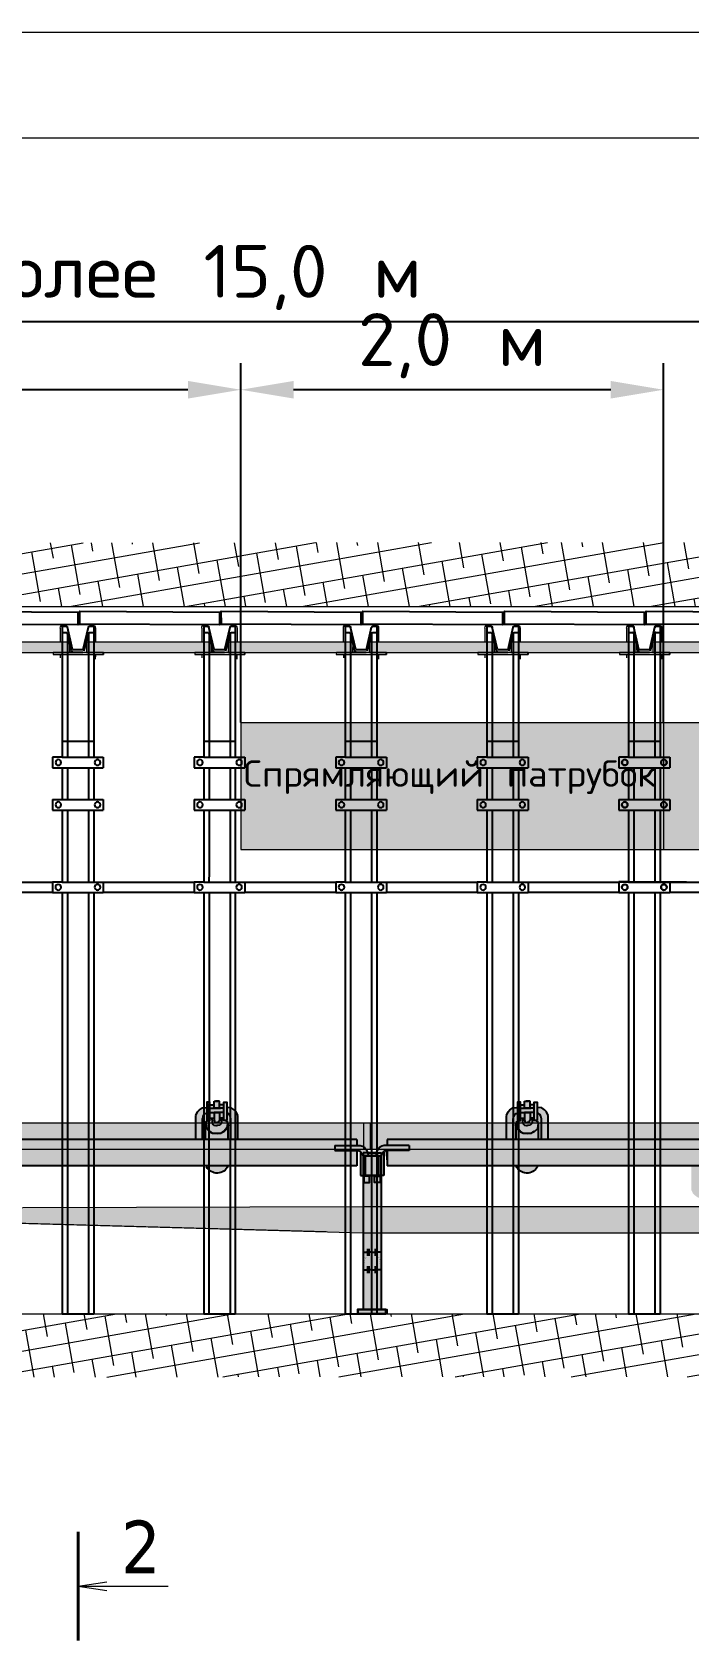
# Model space of a CAD drawing. Header units: millimetres. Extents: x 1757 to 4342, y -1901 to 53.
# Drawn here: x 4029.1 to 4060.2, y -1680.6 to -1604.3 of the extents above; entities that cross this region are included whole.
import ezdxf

# ---------------------------------------------------------------- set-up
doc = ezdxf.new("R2010")
doc.units = ezdxf.units.MM
doc.header["$LTSCALE"] = 0.1
doc.linetypes.add('ACAD_ISO10W100', pattern=[18, 12, -3, 0, -3])
doc.styles.get("Standard").update_dxf_attribs({"font": 'txt.shx'})
doc.dimstyles.new('ISO-25', dxfattribs={"dimtxt": 2.5, "dimasz": 2.5, "dimexe": 1.25, "dimexo": 0, "dimtad": 1, "dimdec": 0, "dimtxsty": 'Standard', "dimcen": 2.5, "dimadec": 0, "dimazin": 0, "dimtfac": 1, "dimtdec": 0, "dimtmove": 0, "dimatfit": 3, "dimfxl": 1, "dimarcsym": 0})
pattern_1 = [(10, (75028.0112, 68213.7898), (0.165399889, -0.938029385), []), (280, (75028.0112, 68213.7898), (-0.607229606, -2.041458659), [2.38125, -1.42875])]

# ---------------------------------------------------------------- blocks, each defined once
blk = doc.blocks.new('ско670')
at = {"true_color": 0xffffff}
blk.add_hatch(color=7, dxfattribs=at).paths.add_polyline_path([(109304, 1390.7), (109876.3, 1532.9), (109888.3, 1484.4), (109316.1, 1342)])
at = {"lineweight": 15, "true_color": 0xffffff}
blk.add_hatch(color=7, dxfattribs=at).paths.add_polyline_path([(109165.6, 1294.3), (109163.3, 1303.8), (109393.9, 1361.4), (109396.3, 1352)])
at = {"lineweight": 15}
for p, q in [((109304, 1390.7), (109876.3, 1532.9)), ((109876.3, 1532.9), (109888.3, 1484.4)), ((109311.4, 1474.8), (109178.4, 1441.6)), ((109316.1, 1342), (109888.3, 1484.4)), ((109329.6, 1463.9), (109345.3, 1401.1)), ((109167.5, 1423.4), (109183.2, 1360.6)), ((109304, 1390.7), (109316.1, 1342)), ((109393.9, 1361.4), (109163.3, 1303.8)), ((109163.3, 1303.8), (109165.6, 1294.3)), ((109165.6, 1294.3), (109396.3, 1352)), ((109197.8, 1302.4), (109201.8, 1286.5)), ((109360.1, 1340), (109364.2, 1321.7))]:
    blk.add_line(p, q, dxfattribs=at)
at = {"color": 7, "linetype": 'ACAD_ISO10W100'}
blk.add_line((109396.3, 1352), (109394.1, 1361.5), dxfattribs=at)
at = {"lineweight": 15, "extrusion": (0, 0, -1)}
for centre, major_axis, start_param, end_param in [((109315, 1460.3), (8.5, 12.3), -0.850275, 0.720521), ((109182.1, 1427.1), (-12.3, 8.5), 5.43291, 7.003706)]:
    blk.add_ellipse(centre, major_axis=major_axis, ratio=1, start_param=start_param, end_param=end_param, dxfattribs=at)
blk = doc.blocks.new('11.2bkjrjdfz')
for p, q in [((172044.2, -79395.2), (171956.8, -79745.5)), ((172060.2, -79434.3), (171981.1, -79751.5)), ((172044.2, -79395.2), (172037.1, -79423.4)), ((172056.5, -79428.2), (172037.1, -79423.4)), ((172062.6, -79399.8), (172044.2, -79395.2)), ((172059.5, -79519.7), (172060.2, -79434.3)), ((172065.5, -79513.9), (172067.1, -79405.8)), ((172156.7, -79458.4), (172077.6, -79775.6)), ((172189.2, -79431.4), (172101.9, -79781.6)), ((172114.6, -79526.2), (172164, -79429.9)), ((172117.2, -79534), (172156.7, -79458.4)), ((172182.2, -79459.5), (172162.8, -79454.7)), ((172163.7, -79430.5), (172163.5, -79431.2)), ((172189.2, -79431.4), (172170.8, -79426.8)), ((172110, -79538.4), (172063.9, -79526.9)), ((172114.6, -79526.2), (172065.5, -79513.9)), ((171956.8, -79745.5), (171894.3, -79996.2)), ((171981.1, -79751.5), (171918.6, -80002.2)), ((172077.6, -79775.6), (172015.1, -80026.3)), ((172101.9, -79781.6), (172039.4, -80032.4)), ((172057.5, -79959.6), (171912.5, -79923.4)), ((171850.2, -79985.2), (171838.1, -80033.7)), ((171894.3, -79996.2), (171850.2, -79985.2)), ((172039.4, -80032.4), (171894.3, -79996.2)), ((172071.4, -80091.9), (171838.1, -80033.7)), ((171882.2, -80044.7), (171845.9, -80190.3)), ((171882.2, -80044.7), (171845.9, -80190.3)), ((171906.5, -80050.8), (171870.2, -80196.3)), ((171906.5, -80050.8), (171870.2, -80196.3)), ((172003, -80074.8), (171966.7, -80220.4)), ((172003, -80074.8), (171966.7, -80220.4)), ((172039.4, -80032.4), (172083.5, -80043.4)), ((172083.5, -80043.4), (172071.4, -80091.9)), ((172027.3, -80080.9), (171991, -80226.4)), ((172027.3, -80080.9), (171991, -80226.4)), ((171801.8, -80179.3), (171789.7, -80227.8)), ((172023, -80285.9), (171789.7, -80227.8)), ((172035.1, -80237.4), (171801.8, -80179.3)), ((171833.8, -80238.8), (171763.3, -80521.7)), ((171858.1, -80244.8), (171787.6, -80527.7)), ((171954.6, -80268.9), (171884.1, -80551.8)), ((171978.9, -80274.9), (171908.4, -80557.9)), ((172035.1, -80237.4), (172023, -80285.9)), ((171707.3, -80558.1), (171290.6, -80454.2)), ((171278.5, -80502.7), (171695.2, -80606.6)), ((171763.3, -80521.7), (171751.5, -80569.1)), ((171787.6, -80527.7), (171775.7, -80575.2)), ((171707.3, -80558.1), (171695.2, -80606.6)), ((171928.6, -80664.8), (171695.2, -80606.6)), ((171751.5, -80569.1), (171707.3, -80558.1)), ((171896.5, -80605.3), (171751.5, -80569.1)), ((171884.1, -80551.8), (171872.3, -80599.2)), ((171908.4, -80557.9), (171896.5, -80605.3)), ((171896.5, -80605.3), (171940.7, -80616.3)), ((171739.4, -80617.6), (171257.2, -82551.3)), ((171763.6, -80623.7), (171281.5, -82557.4)), ((171860.2, -80647.7), (171378.1, -82581.5)), ((171884.4, -80653.8), (171402.3, -82587.5)), ((171940.7, -80616.3), (171928.6, -80664.8)), ((171402.3, -82587.5), (171257.2, -82551.3))]:
    blk.add_line(p, q)
at = {"lineweight": 15}
blk.add_line((172144.6, -79548.1), (172096.4, -79536.1), dxfattribs=at)
for centre in [(171870.8, -80016.1), (172050.8, -80061), (171822.4, -80210.2), (172002.4, -80255), (171728, -80589), (171908, -80633.9)]:
    blk.add_circle(centre, 13.5)
for centre, radius, start, end in [((172055.3, -79433.1), 5, 346, 76), ((172061.1, -79405.7), 6, 346, 76), ((172161.6, -79459.6), 5, 76, 166), ((172169.3, -79432.6), 6, 76, 166), ((172111.4, -79532.6), 6, 256, 346)]:
    blk.add_arc(centre, radius, start, end)
at = {"color": 7, "true_color": 0xffffff, "xscale": -1}
blk.add_blockref('ско670', (281363.7, -80865.9), dxfattribs=at)
blk = doc.blocks.new('*D661')
at = {"color": 0, "lineweight": -2}
for p, q in [((4038.988, -1636.956), (4038.988, -1619.964)), ((4058.987, -1636.956), (4058.987, -1619.964)), ((4056.487, -1621.214), (4041.488, -1621.214))]:
    blk.add_line(p, q, dxfattribs=at)
at = {"color": 0, "lineweight": 15}
for points in [[(4041.488, -1620.797), (4041.488, -1621.631), (4038.988, -1621.214)], [(4056.487, -1620.797), (4056.487, -1621.631), (4058.987, -1621.214)]]:
    blk.add_solid(points, dxfattribs=at)
at = {"layer": 'Defpoints', "color": 0, "lineweight": 15}
for p in [(4038.988, -1621.214), (4038.988, -1636.956), (4058.987, -1636.956)]:
    blk.add_point(p, dxfattribs=at)
at = {"color": 0, "lineweight": 0, "insert": (4048.987, -1619.131), "char_height": 2.5, "attachment_point": 5}
blk.add_mtext('2,0 м', dxfattribs=at)
blk = doc.blocks.new('*D662')
at = {"color": 0, "lineweight": -2}
for p, q in [((3958.986, -1636.956), (3958.986, -1619.964)), ((4038.988, -1636.956), (4038.988, -1619.964)), ((4036.488, -1621.214), (3961.486, -1621.214))]:
    blk.add_line(p, q, dxfattribs=at)
at = {"color": 0, "lineweight": 15}
for points in [[(3961.486, -1620.797), (3961.486, -1621.631), (3958.986, -1621.214)], [(4036.488, -1620.797), (4036.488, -1621.631), (4038.988, -1621.214)]]:
    blk.add_solid(points, dxfattribs=at)
at = {"layer": 'Defpoints', "color": 0, "lineweight": 15}
for p in [(3958.986, -1621.214), (3958.986, -1636.956), (4038.988, -1636.956)]:
    blk.add_point(p, dxfattribs=at)
at = {"color": 0, "lineweight": 0, "insert": (3998.987, -1619.131), "char_height": 2.5, "attachment_point": 5}
blk.add_mtext('не более 8,0 м', dxfattribs=at)
blk = doc.blocks.new('*D674')
at = {"color": 0, "lineweight": -2}
for p, q in [((3958.988, -1640.239), (3958.988, -1616.736)), ((4108.986, -1636.925), (4108.986, -1616.736)), ((3961.488, -1617.986), (4106.486, -1617.986))]:
    blk.add_line(p, q, dxfattribs=at)
at = {"color": 0, "lineweight": 15}
for points in [[(3961.488, -1617.569), (3961.488, -1618.402), (3958.988, -1617.986)], [(4106.486, -1617.569), (4106.486, -1618.402), (4108.986, -1617.986)]]:
    blk.add_solid(points, dxfattribs=at)
at = {"layer": 'Defpoints', "color": 0, "lineweight": 15}
for p in [(4108.986, -1617.986), (4108.986, -1636.925), (3958.988, -1640.239)]:
    blk.add_point(p, dxfattribs=at)
at = {"color": 0, "lineweight": 0, "insert": (4033.987, -1615.902), "char_height": 2.5, "attachment_point": 5}
blk.add_mtext('не более 15,0 м', dxfattribs=at)
blk = doc.blocks.new('Ж.С. Л-80...')
at = {"lineweight": 0}
for color, points in [(254, [(-5954.7, 195.2), (-5954.7, 216.2), (-5931.9, 216.2), (-5931.9, 956.3), (-5879.6, 956.3), (-5868.9, 956.3), (-5867.4, 961.1), (-5860.5, 973.6), (-5853.7, 982), (-5843.2, 988.8), (-5832.2, 992), (-5816.9, 992), (-5816.9, 1020.9), (-5253.6, 1020.9), (-5253.6, 1132), (-5249.6, 1142.5), (-5245.6, 1151), (-5236.6, 1160), (-5222.6, 1170), (-5201.5, 1170), (-5201.5, 1196.1), (-5187.5, 1196.1), (-5187.5, 1184.8), (-5167.5, 1184.8), (-5167.5, 1201.7), (-5141.6, 1201.7), (-5141.6, 1185), (-5121.8, 1184.8), (-5121.8, 1196.1), (-5107.6, 1196.1), (-5107.6, 1171.9), (-5103.6, 1171), (-5086.6, 1170), (-5072.6, 1160), (-5063.5, 1151), (-5055.5, 1134), (-5055.5, 1097.7), (-5055.5, 1020.9), (-3503.6, 1020.9), (-3503.6, 1132), (-3495.6, 1151), (-3486.6, 1160), (-3472.6, 1170), (-3455.5, 1171), (-3451.5, 1171), (-3451.5, 1196.1), (-3437.5, 1196.1), (-3437.3, 1184.8), (-3417.8, 1184.8), (-3417.5, 1201.7), (-3391.6, 1201.7), (-3391.3, 1184.8), (-3371.7, 1184.8), (-3371.7, 1196.1), (-3357.6, 1196.1), (-3357.6, 1171.4), (-3353.6, 1171), (-3336.6, 1170), (-3322.6, 1160), (-3313.5, 1151), (-3305.5, 1134), (-3305.5, 1020.9), (-2742.2, 1020.9), (-2742.2, 992), (-2726.9, 992), (-2715.9, 988.8), (-2705.4, 982), (-2699.8, 975.1), (-2691.8, 961.1), (-2690.2, 956.3), (-2627.3, 956.3), (-2627.3, 216.2), (-2604.5, 216.2), (-2604.5, 195.2), (-2739.3, 195.2), (-2739.3, 216.2), (-2713, 216.2), (-2713, 849.7), (-2725.3, 849.7), (-2725.3, 960.3), (-2726.9, 964.7), (-2735.3, 968.4), (-2742.2, 894.9), (-3352.1, 894.9), (-3359.3, 882.8), (-3374.4, 869.4), (-3390, 862.9), (-3403.5, 861.2), (-3417.1, 862.9), (-3432.6, 869.3), (-3444.4, 878.9), (-3452.8, 890.5), (-3455.3, 894.9), (-4180.5, 894.9), (-4180.5, 783.8), (-4180.5, 781.8), (-4188.5, 764.8), (-4197.6, 755.8), (-4211.6, 745.8), (-4228.6, 744.8), (-4232.6, 744.8), (-4232.6, 734), (-4237.7, 734), (-4226.6, 724), (-4226.6, 701.2), (-4226.6, 500.7), (-4241.7, 479.2), (-4256, 469.9), (-4279.6, 464.8), (-4299.4, 468.3), (-4313.7, 476.1), (-4323.8, 485.8), (-4332.5, 500.7), (-4332.5, 724), (-4321.5, 734), (-4326.5, 734), (-4326.5, 743.4), (-4330.5, 744.8), (-4347.6, 745.8), (-4366.1, 760.3), (-4374.6, 773.3), (-4378.6, 783.8), (-4378.6, 894.9), (-5104, 894.9), (-5106.3, 890.5), (-5117.6, 876), (-5126.7, 869.2), (-5138.5, 863.9), (-5148.7, 861.6), (-5155.6, 861.2), (-5171.4, 863.5), (-5183.2, 868.4), (-5194.7, 877), (-5200.8, 884), (-5207.1, 894.9), (-5816.9, 894.9), (-5816.9, 968.4), (-5823.8, 968.4), (-5832.2, 964.7), (-5833.9, 960.3), (-5833.9, 849.7), (-5846.2, 849.7), (-5846.2, 216.2), (-5819.9, 216.2), (-5819.9, 195.2)]), (253, [(-2629.3, 975.1), (-5881.6, 975.1), (-5881.6, 1097.7), (-2629.3, 1097.7)]), (253, [(-2627.3, 578.7), (-5879.6, 578.7), (-5879.6, 701.2), (-2627.3, 701.2)])]:
    blk.add_hatch(color=color, dxfattribs=at).paths.add_polyline_path(points)
at = {"color": 7}
for p, q in [((-3503.6, 1134), (-3495.6, 1151)), ((-3495.6, 1151), (-3486.6, 1160)), ((-3486.6, 1160), (-3472.6, 1170)), ((-3472.6, 1170), (-3455.5, 1171)), ((-3457.4, 1143.4), (-3451.9, 1144.4)), ((-3437.3, 1184.8), (-3417.8, 1184.8)), ((-3437.3, 1148.3), (-3392.1, 1148.3)), ((-3436.9, 1169.1), (-3387.5, 1169.1)), ((-3372.2, 1169.1), (-3421.7, 1169.1)), ((-3417.5, 1201.7), (-3399.1, 1201.2)), ((-3417.5, 1168.3), (-3417.5, 1201.7)), ((-3417.4, 1147.9), (-3417.4, 1111.8)), ((-3371.8, 1148.3), (-3417.1, 1148.3)), ((-3391.6, 1201.7), (-3410.1, 1201.2)), ((-3391.7, 1147.9), (-3391.7, 1111.8)), ((-3391.6, 1168.3), (-3391.6, 1201.7)), ((-3371.8, 1184.8), (-3391.3, 1184.8)), ((-3351.7, 1143.4), (-3357.2, 1144.4)), ((-3336.6, 1170), (-3353.6, 1171)), ((-3322.6, 1160), (-3336.6, 1170)), ((-3313.5, 1151), (-3322.6, 1160)), ((-3305.5, 1134), (-3313.5, 1151)), ((-3503.6, 1020.9), (-3503.6, 1132)), ((-3471.6, 1020.9), (-3471.6, 1119)), ((-3471.4, 1118.6), (-3468.4, 1130.5)), ((-3468.4, 1130.5), (-3463.9, 1139)), ((-3463.9, 1139), (-3457.4, 1143.4)), ((-3457.5, 1100), (-3446.5, 1110)), ((-3457.5, 1020.9), (-3457.5, 1100)), ((-3455.5, 1097), (-3452.5, 1070.9)), ((-3452.5, 1070.9), (-3437.5, 1055.9)), ((-3437.3, 1121), (-3418.7, 1121)), ((-3427.4, 1121.4), (-3427, 1102.7)), ((-3427, 1102.7), (-3425.3, 1096.1)), ((-3425.3, 1096.1), (-3421.6, 1091.1)), ((-3421.6, 1091.1), (-3418.2, 1088.2)), ((-3418.2, 1088.2), (-3409.1, 1085.7)), ((-3417.4, 1111.8), (-3415.7, 1106.4)), ((-3415.7, 1106.4), (-3412.4, 1102.7)), ((-3412.4, 1102.7), (-3407.4, 1101.1)), ((-3409.1, 1085.7), (-3405.4, 1085.7)), ((-3407.4, 1101.1), (-3404.5, 1101.1)), ((-3401.7, 1101.1), (-3404.6, 1101.1)), ((-3400.1, 1085.7), (-3403.8, 1085.7)), ((-3396.7, 1102.7), (-3401.7, 1101.1)), ((-3390.9, 1088.2), (-3400.1, 1085.7)), ((-3393.4, 1106.4), (-3396.7, 1102.7)), ((-3391.7, 1111.8), (-3393.4, 1106.4)), ((-3387.6, 1091.1), (-3390.9, 1088.2)), ((-3371.8, 1121), (-3390.5, 1121)), ((-3383.8, 1096.1), (-3387.6, 1091.1)), ((-3382.2, 1102.7), (-3383.8, 1096.1)), ((-3381.8, 1121.4), (-3382.2, 1102.7)), ((-3356.6, 1070.9), (-3371.7, 1055.9)), ((-3371.3, 1059.9), (-3361.3, 1070.9)), ((-3351.6, 1100), (-3362.7, 1110)), ((-3361.3, 1070.9), (-3348.3, 1091)), ((-3353.6, 1097), (-3356.6, 1070.9)), ((-3345.3, 1139), (-3351.7, 1143.4)), ((-3351.6, 1020.9), (-3351.6, 1100)), ((-3340.8, 1130.5), (-3345.3, 1139)), ((-3337.8, 1118.6), (-3340.8, 1130.5)), ((-3337.6, 1020.9), (-3337.6, 1119)), ((-3305.5, 1020.9), (-3305.5, 1132)), ((-5816.9, 1020.9), (-2742.2, 1020.9)), ((-3424.8, 1049.9), (-3437.8, 1059.9)), ((-3437.5, 1055.9), (-3424.4, 1049.9)), ((-3406.8, 1047.9), (-3424.8, 1049.9)), ((-3424.4, 1049.9), (-3402.4, 1047.9)), ((-3384.7, 1049.9), (-3406.8, 1047.9)), ((-3402.4, 1047.9), (-3384.3, 1049.9)), ((-3371.7, 1055.9), (-3384.7, 1049.9)), ((-3384.3, 1049.9), (-3371.3, 1059.9)), ((-2845.4, 992), (-2845.4, 968.4)), ((-2845.4, 992), (-2726.9, 992)), ((-2742.2, 1020.9), (-2742.2, 992)), ((-2742.1, 992), (-2726.9, 992)), ((-2726.9, 992), (-2715.9, 988.8)), ((-2845.4, 968.4), (-2735.3, 968.4)), ((-2742.2, 968.4), (-2742.2, 894.9)), ((-2735.3, 968.4), (-2726.9, 964.7)), ((-2726.9, 964.7), (-2721.2, 959)), ((-2725.3, 960.3), (-2725.3, 849.7)), ((-2721.2, 959), (-2716.5, 952.7)), ((-2716.5, 952.7), (-2714.4, 944.3)), ((-2715.9, 988.8), (-2705.4, 982)), ((-2705.4, 982), (-2698.6, 973.6)), ((-2698.6, 973.6), (-2691.8, 961.1)), ((-2691.8, 961.1), (-2689.2, 947.4)), ((-2690.2, 956.3), (-2627.3, 956.3)), ((-2627.3, 956.3), (-2627.3, 216.2)), ((-5816.9, 894.9), (-2742.2, 894.9)), ((-2725.3, 849.7), (-2698.2, 849.7)), ((-2713, 849.7), (-2713, 211.3)), ((-2707.9, 486.5), (-2682, 486.5)), ((-2692.4, 503.3), (-2692.4, 470.4)), ((-2670.4, 486.5), (-2644.5, 486.5)), ((-2654.9, 503.3), (-2654.9, 470.4)), ((-2707.9, 404), (-2682, 404)), ((-2692.4, 420.7), (-2692.4, 387.8)), ((-2670.4, 404), (-2644.5, 404)), ((-2654.9, 420.7), (-2654.9, 387.8))]:
    blk.add_line(p, q, dxfattribs=at)
at = {"color": 7, "lineweight": 0}
blk.add_lwpolyline([(-5055.5, 1020.9), (-3503.6, 1020.9), (-3503.6, 1132), (-3495.6, 1151), (-3486.6, 1160), (-3472.6, 1170), (-3455.5, 1171), (-3451.5, 1171), (-3451.5, 1196.1), (-3437.5, 1196.1), (-3437.3, 1184.8), (-3417.8, 1184.8), (-3417.5, 1201.7), (-3391.6, 1201.7), (-3391.3, 1184.8), (-3371.7, 1184.8), (-3371.7, 1196.1), (-3357.6, 1196.1), (-3357.6, 1171.4), (-3353.6, 1171), (-3336.6, 1170), (-3322.6, 1160), (-3313.5, 1151), (-3305.5, 1134), (-3305.5, 1020.9), (-2742.2, 1020.9), (-2742.2, 992), (-2726.9, 992), (-2715.9, 988.8), (-2705.4, 982), (-2699.8, 975.1), (-2691.8, 961.1), (-2690.2, 956.3), (-2627.3, 956.3), (-2627.3, 216.2), (-2604.5, 216.2), (-2604.5, 195.2), (-2739.3, 195.2), (-2739.3, 216.2), (-2713, 216.2), (-2713, 849.7), (-2725.3, 849.7), (-2725.3, 960.3), (-2726.9, 964.7), (-2735.3, 968.4), (-2742.2, 894.9), (-3352.1, 894.9), (-3359.3, 882.8), (-3374.4, 869.4), (-3390, 862.9), (-3403.5, 861.2), (-3417.1, 862.9), (-3432.6, 869.3), (-3444.4, 878.9), (-3452.8, 890.5), (-3455.3, 894.9), (-4180.5, 894.9)], dxfattribs=at)
at = {"color": 7}
for points in [[(-3451.5, 1110), (-3437.5, 1110), (-3437.5, 1196.1), (-3451.5, 1196.1)], [(-3357.6, 1110), (-3371.7, 1110), (-3371.7, 1196.1), (-3357.6, 1196.1)], [(-2711.7, 849.7), (-2638.4, 849.7), (-2638.4, 943.6), (-2711.7, 943.6)], [(-2709.2, 816.2), (-2682, 816.2), (-2682, 846.8), (-2709.2, 846.8)], [(-2739.3, 195.2), (-2604.5, 195.2), (-2604.5, 216.2), (-2739.3, 216.2)]]:
    blk.add_lwpolyline(points, close=True, dxfattribs=at)
at = {"color": 7, "lineweight": 0}
for points in [[(-2629.3, 975.1), (-5881.6, 975.1), (-5881.6, 1097.7), (-2629.3, 1097.7)], [(-2627.3, 578.7), (-5879.6, 578.7), (-5879.6, 701.2), (-2627.3, 701.2)]]:
    blk.add_lwpolyline(points, close=True, dxfattribs=at)
at = {"color": 7, "linetype": 'Continuous', "const_width": 0.432}
for points in [[(-2672.7, 467.8), (-2715.4, 467.8), (-2715.4, 429.2)], [(-2672.7, 467.8), (-2629.9, 467.8), (-2629.9, 429.2)], [(-2708.4, 454.8), (-2712.4, 431.6)], [(-2636.9, 454.8), (-2632.9, 431.6)]]:
    blk.add_lwpolyline(points, dxfattribs=at)
for points in [[(-2672.7, 463.9), (-2702, 463.9, 0.362126), (-2707.6, 459.3), (-2709.1, 450.9)], [(-2672.7, 463.9), (-2643.3, 463.9, -0.362126), (-2637.8, 459.3), (-2636.2, 450.9)], [(-2715.4, 429.2, 0.363107), (-2712.4, 431.6, 0.363107)], [(-2629.9, 429.2, -0.363107), (-2632.9, 431.6, -0.363107)]]:
    blk.add_lwpolyline(points, format="xyb", dxfattribs=at)
at = {"color": 7}
blk.add_arc((-3403.5, 917.4), 56.2, 208.62274, 336.43861, dxfattribs=at)
blk = doc.blocks.new('Переходной ж.став 1Л80')
at = {"lineweight": 0}
for color, points in [(254, [(141979.697, -140165.224), (141979.697, -140165.013), (141979.924, -140165.013), (141979.924, -140157.612), (141980.448, -140157.612), (141980.554, -140157.612), (141980.57, -140157.565), (141980.638, -140157.439), (141980.706, -140157.355), (141980.811, -140157.287), (141980.921, -140157.256), (141981.074, -140157.256), (141981.074, -140156.966), (141986.707, -140156.966), (141986.707, -140155.855), (141986.747, -140155.75), (141986.787, -140155.665), (141986.878, -140155.575), (141987.018, -140155.475), (141987.228, -140155.475), (141987.228, -140155.215), (141987.369, -140155.215), (141987.369, -140155.327), (141987.568, -140155.327), (141987.568, -140155.159), (141987.827, -140155.159), (141987.827, -140155.325), (141988.025, -140155.327), (141988.025, -140155.215), (141988.167, -140155.215), (141988.167, -140155.456), (141988.207, -140155.465), (141988.378, -140155.475), (141988.518, -140155.575), (141988.608, -140155.665), (141988.688, -140155.835), (141988.688, -140156.199), (141988.688, -140156.966), (142004.207, -140156.966), (142004.207, -140155.855), (142004.287, -140155.665), (142004.378, -140155.575), (142004.518, -140155.475), (142004.688, -140155.465), (142004.728, -140155.465), (142004.728, -140155.215), (142004.869, -140155.215), (142004.87, -140155.327), (142005.065, -140155.327), (142005.068, -140155.159), (142005.327, -140155.159), (142005.33, -140155.327), (142005.527, -140155.327), (142005.527, -140155.215), (142005.667, -140155.215), (142005.667, -140155.462), (142005.707, -140155.465), (142005.878, -140155.475), (142006.018, -140155.575), (142006.108, -140155.665), (142006.188, -140155.835), (142006.188, -140156.966), (142011.821, -140156.966), (142011.821, -140157.256), (142011.974, -140157.256), (142012.084, -140157.287), (142012.189, -140157.355), (142012.245, -140157.424), (142012.325, -140157.565), (142012.341, -140157.612), (142012.971, -140157.612), (142012.971, -140165.013), (142013.199, -140165.013), (142013.199, -140165.224), (142011.851, -140165.224), (142011.851, -140165.013), (142012.114, -140165.013), (142012.114, -140163.091), (142010.568, -140161.545), (142010.5, -140161.4), (142010.479, -140161.25), (142010.497, -140161.111), (142010.571, -140160.951), (142010.65, -140160.858), (142010.745, -140160.788), (142010.913, -140160.726), (142011.037, -140160.718), (142011.129, -140160.636), (142011.22, -140160.583), (142011.303, -140160.553), (142011.458, -140160.531), (142011.637, -140160.56), (142011.728, -140160.599), (142011.787, -140160.636), (142011.838, -140160.677), (142011.879, -140160.718), (142011.927, -140160.718), (142012.114, -140160.718), (142012.114, -140158.678), (142011.991, -140158.678), (142011.991, -140157.572), (142011.974, -140157.528), (142011.89, -140157.491), (142011.821, -140157.491), (142011.821, -140158.226), (142005.723, -140158.226), (142005.66, -140158.334), (142005.6, -140158.404), (142005.497, -140158.483), (142005.406, -140158.527), (142005.208, -140158.563), (142005.082, -140158.549), (142004.936, -140158.493), (142004.803, -140158.391), (142004.726, -140158.289), (142004.693, -140158.226), (141988.204, -140158.226), (141988.18, -140158.271), (141988.067, -140158.415), (141987.976, -140158.483), (141987.858, -140158.537), (141987.757, -140158.559), (141987.687, -140158.563), (141987.53, -140158.541), (141987.412, -140158.491), (141987.297, -140158.405), (141987.236, -140158.336), (141987.172, -140158.226), (141981.074, -140158.226), (141981.074, -140157.491), (141981.005, -140157.491), (141980.921, -140157.528), (141980.905, -140157.572), (141980.905, -140158.678), (141980.781, -140158.678), (141980.781, -140165.013), (141981.045, -140165.013), (141981.045, -140165.224)]), (253, [(142012.95, -140157.424), (141980.427, -140157.424), (141980.427, -140156.199), (142012.95, -140156.199)]), (253, [(142012.971, -140160.487), (141980.781, -140161.388), (141980.781, -140160.163), (142012.971, -140160.258)])]:
    blk.add_hatch(color=color, dxfattribs=at).paths.add_polyline_path(points)
at = {"color": 7}
for p, q in [((141986.707, -140155.835), (141986.787, -140155.665)), ((141986.707, -140156.966), (141986.707, -140155.855)), ((141986.787, -140155.665), (141986.878, -140155.575)), ((141986.878, -140155.575), (141987.018, -140155.475)), ((141987.018, -140155.475), (141987.188, -140155.465)), ((141987.03, -140155.99), (141987.06, -140155.87)), ((141987.06, -140155.87), (141987.104, -140155.786)), ((141987.104, -140155.786), (141987.169, -140155.741)), ((141987.169, -140155.741), (141987.224, -140155.731)), ((141987.37, -140155.327), (141987.565, -140155.327)), ((141987.37, -140155.692), (141987.823, -140155.692)), ((141987.374, -140155.485), (141987.868, -140155.485)), ((141988.021, -140155.485), (141987.527, -140155.485)), ((141987.568, -140155.492), (141987.568, -140155.159)), ((141987.568, -140155.159), (141987.753, -140155.164)), ((141987.569, -140155.696), (141987.569, -140156.057)), ((141988.025, -140155.692), (141987.573, -140155.692)), ((141987.827, -140155.159), (141987.643, -140155.164)), ((141987.826, -140155.696), (141987.826, -140156.057)), ((141987.827, -140155.492), (141987.827, -140155.159)), ((141988.025, -140155.327), (141987.83, -140155.327)), ((141988.226, -140155.741), (141988.171, -140155.731)), ((141988.378, -140155.475), (141988.207, -140155.465)), ((141988.291, -140155.786), (141988.226, -140155.741)), ((141988.336, -140155.87), (141988.291, -140155.786)), ((141988.366, -140155.99), (141988.336, -140155.87)), ((141988.518, -140155.575), (141988.378, -140155.475)), ((141988.608, -140155.665), (141988.518, -140155.575)), ((141988.688, -140155.835), (141988.608, -140155.665)), ((141988.688, -140156.966), (141988.688, -140155.855)), ((141987.028, -140156.966), (141987.028, -140155.986)), ((141987.265, -140156.466), (141987.134, -140156.266)), ((141987.168, -140156.176), (141987.278, -140156.076)), ((141987.168, -140156.966), (141987.168, -140156.176)), ((141987.188, -140156.206), (141987.218, -140156.466)), ((141987.218, -140156.466), (141987.369, -140156.616)), ((141987.365, -140156.576), (141987.265, -140156.466)), ((141987.495, -140156.676), (141987.365, -140156.576)), ((141987.369, -140156.616), (141987.499, -140156.676)), ((141987.37, -140155.966), (141987.557, -140155.966)), ((141987.47, -140155.962), (141987.474, -140156.148)), ((141987.474, -140156.148), (141987.49, -140156.215)), ((141987.49, -140156.215), (141987.528, -140156.264)), ((141987.528, -140156.264), (141987.561, -140156.293)), ((141987.561, -140156.293), (141987.652, -140156.318)), ((141987.569, -140156.057), (141987.586, -140156.111)), ((141987.586, -140156.111), (141987.619, -140156.148)), ((141987.619, -140156.148), (141987.669, -140156.165)), ((141987.652, -140156.318), (141987.69, -140156.318)), ((141987.669, -140156.165), (141987.698, -140156.165)), ((141987.726, -140156.165), (141987.697, -140156.165)), ((141987.743, -140156.318), (141987.706, -140156.318)), ((141987.776, -140156.148), (141987.726, -140156.165)), ((141987.834, -140156.293), (141987.743, -140156.318)), ((141987.809, -140156.111), (141987.776, -140156.148)), ((141987.826, -140156.057), (141987.809, -140156.111)), ((141987.868, -140156.264), (141987.834, -140156.293)), ((141988.025, -140155.966), (141987.838, -140155.966)), ((141987.905, -140156.215), (141987.868, -140156.264)), ((141988.027, -140156.616), (141987.896, -140156.676)), ((141987.9, -140156.676), (141988.03, -140156.576)), ((141987.922, -140156.148), (141987.905, -140156.215)), ((141987.926, -140155.962), (141987.922, -140156.148)), ((141988.177, -140156.466), (141988.027, -140156.616)), ((141988.227, -140156.176), (141988.117, -140156.076)), ((141988.207, -140156.206), (141988.177, -140156.466)), ((141988.227, -140156.966), (141988.227, -140156.176)), ((141988.367, -140156.966), (141988.367, -140155.986)), ((141980.706, -140157.355), (141980.638, -140157.439)), ((141980.811, -140157.287), (141980.706, -140157.355)), ((141980.921, -140157.256), (141980.811, -140157.287)), ((141981.073, -140157.256), (141980.921, -140157.256)), ((141982.106, -140157.256), (141980.921, -140157.256)), ((141981.074, -140156.966), (142011.821, -140156.966)), ((141981.074, -140156.966), (141981.074, -140157.256)), ((141982.106, -140157.256), (141982.106, -140157.491)), ((141987.676, -140156.696), (141987.495, -140156.676)), ((141987.499, -140156.676), (141987.72, -140156.696)), ((141987.896, -140156.676), (141987.676, -140156.696)), ((141987.72, -140156.696), (141987.9, -140156.676)), ((141979.924, -140157.612), (141979.924, -140165.013)), ((141980.554, -140157.612), (141979.924, -140157.612)), ((141980.57, -140157.565), (141980.544, -140157.701)), ((141980.638, -140157.439), (141980.57, -140157.565)), ((141980.816, -140157.649), (141980.795, -140157.732)), ((141980.864, -140157.586), (141980.816, -140157.649)), ((141980.921, -140157.528), (141980.864, -140157.586)), ((141980.905, -140157.572), (141980.905, -140158.678)), ((141981.005, -140157.491), (141980.921, -140157.528)), ((141982.106, -140157.491), (141981.005, -140157.491)), ((141981.074, -140157.491), (141981.074, -140158.226)), ((141980.905, -140158.678), (141980.634, -140158.678)), ((141980.781, -140158.678), (141980.781, -140165.062)), ((141981.074, -140158.226), (142011.821, -140158.226)), ((141980.356, -140162.31), (141980.097, -140162.31)), ((141980.201, -140162.142), (141980.201, -140162.471)), ((141980.731, -140162.31), (141980.472, -140162.31)), ((141980.575, -140162.142), (141980.575, -140162.471)), ((141980.356, -140163.136), (141980.097, -140163.136)), ((141980.201, -140162.968), (141980.201, -140163.297)), ((141980.731, -140163.136), (141980.472, -140163.136)), ((141980.575, -140162.968), (141980.575, -140163.297))]:
    blk.add_line(p, q, dxfattribs=at)
at = {"color": 7, "lineweight": 0}
for points in [[(141979.697, -140165.224), (141979.697, -140165.013), (141979.924, -140165.013), (141979.924, -140157.612), (141980.448, -140157.612), (141980.554, -140157.612), (141980.57, -140157.565), (141980.638, -140157.439), (141980.706, -140157.355), (141980.811, -140157.287), (141980.921, -140157.256), (141981.074, -140157.256), (141981.074, -140156.966), (141986.707, -140156.966), (141986.707, -140155.855), (141986.747, -140155.75), (141986.787, -140155.665), (141986.878, -140155.575), (141987.018, -140155.475), (141987.228, -140155.475), (141987.228, -140155.215), (141987.369, -140155.215), (141987.369, -140155.327), (141987.568, -140155.327), (141987.568, -140155.159), (141987.827, -140155.159), (141987.827, -140155.325), (141988.025, -140155.327), (141988.025, -140155.215), (141988.167, -140155.215), (141988.167, -140155.456), (141988.207, -140155.465), (141988.378, -140155.475), (141988.518, -140155.575), (141988.608, -140155.665), (141988.688, -140155.835), (141988.688, -140156.199), (141988.688, -140156.966), (142004.207, -140156.966)], [(142004.693, -140158.226), (141988.204, -140158.226), (141988.18, -140158.271), (141988.067, -140158.415), (141987.976, -140158.483), (141987.858, -140158.537), (141987.757, -140158.559), (141987.687, -140158.563), (141987.53, -140158.541), (141987.412, -140158.491), (141987.297, -140158.405), (141987.236, -140158.336), (141987.172, -140158.226), (141981.074, -140158.226), (141981.074, -140157.491), (141981.005, -140157.491), (141980.921, -140157.528), (141980.905, -140157.572), (141980.905, -140158.678), (141980.781, -140158.678), (141980.781, -140165.013), (141981.045, -140165.013), (141981.045, -140165.224), (141979.697, -140165.224), (141979.697, -140165.224), (141979.697, -140165.224)], [(142012.114, -140160.511), (141982.517, -140161.331)]]:
    blk.add_lwpolyline(points, dxfattribs=at)
at = {"color": 7}
for points in [[(141987.228, -140156.076), (141987.369, -140156.076), (141987.369, -140155.215), (141987.228, -140155.215)], [(141988.167, -140156.076), (141988.027, -140156.076), (141988.027, -140155.215), (141988.167, -140155.215)], [(141980.769, -140158.678), (141980.036, -140158.678), (141980.036, -140157.739), (141980.769, -140157.739)], [(141980.744, -140159.013), (141980.472, -140159.013), (141980.472, -140158.707), (141980.744, -140158.707)], [(141981.045, -140165.224), (141979.697, -140165.224), (141979.697, -140165.013), (141981.045, -140165.013)]]:
    blk.add_lwpolyline(points, close=True, dxfattribs=at)
at = {"color": 7, "lineweight": 0}
for points in [[(142012.95, -140157.424), (141980.427, -140157.424), (141980.427, -140156.199), (142012.95, -140156.199)], [(142012.971, -140160.487), (141980.781, -140161.388), (141980.781, -140160.163), (142012.971, -140160.258)]]:
    blk.add_lwpolyline(points, close=True, dxfattribs=at)
at = {"color": 7, "linetype": 'Continuous', "const_width": 0.00432}
for points in [[(141980.379, -140162.497), (141979.951, -140162.497), (141979.951, -140162.884)], [(141980.021, -140162.627), (141979.981, -140162.859)], [(141980.379, -140162.497), (141980.806, -140162.497), (141980.806, -140162.884)], [(141980.736, -140162.627), (141980.776, -140162.859)]]:
    blk.add_lwpolyline(points, dxfattribs=at)
for points in [[(141980.379, -140162.536), (141980.085, -140162.536, 0.362126), (141980.03, -140162.582), (141980.014, -140162.666)], [(141980.379, -140162.536), (141980.672, -140162.536, -0.362126), (141980.728, -140162.582), (141980.743, -140162.666)], [(141979.951, -140162.884, 0.363107), (141979.981, -140162.859, 0.363107)], [(141980.806, -140162.884, -0.363107), (141980.776, -140162.859, -0.363107)]]:
    blk.add_lwpolyline(points, format="xyb", dxfattribs=at)
at = {"color": 7}
blk.add_arc((141987.687, -140158.002), 0.562, 203.56139, 331.37726, dxfattribs=at)

msp = doc.modelspace()

# ---------------------------------------------------------------- hatches: boundary and pattern name
at = {"lineweight": 0}
h = msp.add_hatch(dxfattribs=at)
h.set_pattern_fill('ANSI38', scale=0.3, angle=125, style=0)
h.set_pattern_definition(pattern_1)
h.paths.add_polyline_path([(3958.981, -1628.465), (4123.483, -1628.428), (4123.485, -1631.464), (3958.982, -1631.464)])
at = {"lineweight": 15, "true_color": 0xffffff}
msp.add_hatch(color=7, dxfattribs=at).paths.add_polyline_path([(4056.906, -1633.736), (4056.906, -1633.639), (4059.283, -1633.637), (4059.283, -1633.735)])
at = {"lineweight": 13, "true_color": 0xffffff}
msp.add_hatch(color=7, dxfattribs=at).paths.add_polyline_path([(4123.488, -1636.919), (4123.491, -1642.919), (4038.988, -1642.956), (4038.988, -1636.956)])
at = {"lineweight": 0}
h = msp.add_hatch(dxfattribs=at)
h.set_pattern_fill('ANSI38', scale=0.3, angle=125, style=0)
h.set_pattern_definition(pattern_1)
h.paths.add_polyline_path([(3959.004, -1667.924), (3959.002, -1664.924), (4123.504, -1664.924), (4123.506, -1667.887)])

# ---------------------------------------------------------------- linework, layer by layer
at = {"color": 7, "lineweight": 0}
for p, q in [((3958.982, -1631.464), (4123.485, -1631.464)), ((3959.002, -1664.924), (4123.504, -1664.924))]:
    msp.add_line(p, q, dxfattribs=at)
at = {"lineweight": 15}
for p, q in [((4057.237, -1632.489), (4057.237, -1633.136)), ((4058.757, -1632.338), (4057.387, -1632.338)), ((4058.907, -1632.488), (4058.907, -1633.135)), ((4059.283, -1633.637), (4056.906, -1633.639)), ((4056.906, -1633.639), (4056.906, -1633.736)), ((4056.906, -1633.736), (4059.283, -1633.735)), ((4057.238, -1633.736), (4057.238, -1633.9)), ((4057.482, -1633.638), (4057.979, -1633.638)), ((4058.482, -1633.638), (4060.071, -1633.639)), ((4058.904, -1633.764), (4058.899, -1633.952))]:
    msp.add_line(p, q, dxfattribs=at)
for p, q in [((4057.331, -1632.398), (4057.331, -1636.007)), ((4057.331, -1632.398), (4057.521, -1632.398)), ((4057.331, -1632.688), (4057.531, -1632.688)), ((4057.826, -1633.498), (4057.58, -1632.444)), ((4057.581, -1632.451), (4057.581, -1632.458)), ((4057.581, -1632.738), (4057.581, -1636.007)), ((4057.781, -1633.568), (4057.581, -1632.738)), ((4058.332, -1633.498), (4058.578, -1632.444)), ((4058.376, -1633.568), (4058.576, -1632.738)), ((4058.576, -1632.738), (4058.576, -1636.007)), ((4058.626, -1632.688), (4058.826, -1632.688)), ((4058.636, -1632.398), (4058.826, -1632.398)), ((4058.826, -1632.398), (4058.826, -1636.007)), ((4058.826, -1632.398), (4058.826, -1632.688)), ((4057.826, -1633.498), (4058.332, -1633.498)), ((4057.841, -1633.628), (4058.316, -1633.628)), ((4057.331, -1636.007), (4057.331, -1638.591)), ((4057.581, -1636.007), (4057.581, -1638.591)), ((4058.576, -1636.007), (4058.576, -1638.591)), ((4058.826, -1636.007), (4058.826, -1638.591)), ((4057.331, -1637.841), (4058.826, -1637.841)), ((4057.331, -1638.591), (4056.876, -1638.591)), ((4056.876, -1638.591), (4056.876, -1639.091)), ((4057.331, -1638.591), (4058.826, -1638.591)), ((4058.826, -1638.591), (4059.281, -1638.591)), ((4059.281, -1638.591), (4059.281, -1639.091)), ((4056.876, -1639.091), (4059.281, -1639.091)), ((4057.331, -1639.091), (4057.331, -1640.591)), ((4057.331, -1639.091), (4057.331, -1640.591)), ((4057.581, -1639.091), (4057.581, -1640.591)), ((4057.581, -1639.091), (4057.581, -1640.591)), ((4058.576, -1639.091), (4058.576, -1640.591)), ((4058.576, -1639.091), (4058.576, -1640.591)), ((4058.826, -1639.091), (4058.826, -1640.591)), ((4058.826, -1639.091), (4058.826, -1640.591)), ((4056.876, -1640.591), (4059.281, -1640.591)), ((4056.876, -1640.591), (4056.876, -1641.091)), ((4056.876, -1641.091), (4059.281, -1641.091)), ((4057.331, -1641.091), (4057.331, -1644.007)), ((4057.581, -1641.091), (4057.581, -1644.007)), ((4058.576, -1641.091), (4058.576, -1644.007)), ((4058.826, -1641.091), (4058.826, -1644.007)), ((4059.281, -1640.591), (4059.281, -1641.091)), ((4057.331, -1644.007), (4057.331, -1644.495)), ((4057.581, -1644.007), (4057.581, -1644.495)), ((4058.576, -1644.007), (4058.576, -1644.495)), ((4058.826, -1644.007), (4058.826, -1644.495)), ((4056.876, -1644.495), (4056.876, -1644.995)), ((4057.331, -1644.495), (4056.876, -1644.495)), ((4056.876, -1644.995), (4059.281, -1644.995)), ((4057.331, -1644.495), (4058.826, -1644.495)), ((4057.331, -1644.995), (4057.331, -1664.924)), ((4057.581, -1644.995), (4057.581, -1664.924)), ((4058.576, -1644.995), (4058.576, -1664.924)), ((4058.826, -1644.495), (4059.281, -1644.495)), ((4058.826, -1644.995), (4058.826, -1664.924)), ((4059.281, -1644.495), (4059.281, -1644.995)), ((4059.281, -1644.495), (4060.078, -1644.495)), ((4060.078, -1644.995), (4059.281, -1644.995))]:
    msp.add_line(p, q)
at = {"color": 7, "linetype": 'ACAD_ISO10W100'}
msp.add_line((4059.283, -1633.735), (4059.285, -1633.637), dxfattribs=at)
at = {"color": 7, "lineweight": 13}
for p, q in [((4038.988, -1636.956), (4123.488, -1636.919)), ((4038.988, -1636.956), (4038.988, -1642.956)), ((4058.987, -1636.956), (4058.987, -1642.956)), ((4038.988, -1642.956), (4123.491, -1642.956))]:
    msp.add_line(p, q, dxfattribs=at)
at = {"lineweight": 40}
msp.add_line((4031.291, -1675.235), (4031.291, -1680.371), dxfattribs=at)
at = {"lineweight": 20}
for q in [(4032.654, -1677.6), (4035.556, -1677.803), (4032.654, -1678.007)]:
    msp.add_line((4031.291, -1677.803), q, dxfattribs=at)
at = {"color": 7, "lineweight": 0}
for points in [[(3922.278, -1604.306), (4342.278, -1604.306), (4342.278, -1901.306), (3922.278, -1901.306)], [(4337.278, -1896.306), (3942.278, -1896.306), (3942.278, -1609.306), (4337.278, -1609.306)]]:
    msp.add_lwpolyline(points, close=True, dxfattribs=at)
at = {"color": 7}
for points in [[(4024.668, -1632.301), (4024.664, -1631.689), (4031.274, -1631.729), (4031.274, -1632.329), (4024.668, -1632.301)], [(4031.368, -1632.301), (4031.364, -1631.689), (4037.973, -1631.729), (4037.973, -1632.329), (4031.368, -1632.301)], [(4038.067, -1632.301), (4038.064, -1631.689), (4044.673, -1631.729), (4044.673, -1632.329), (4038.067, -1632.301)], [(4044.767, -1632.301), (4044.763, -1631.689), (4051.373, -1631.729), (4051.373, -1632.329), (4044.767, -1632.301)], [(4051.467, -1632.301), (4051.463, -1631.689), (4058.072, -1631.729), (4058.072, -1632.329), (4051.467, -1632.301)], [(4058.166, -1632.301), (4058.163, -1631.689), (4064.772, -1631.729), (4064.772, -1632.329), (4058.166, -1632.301)]]:
    msp.add_lwpolyline(points, dxfattribs=at)
for centre in [(4057.151, -1638.841), (4059.006, -1638.841), (4057.151, -1640.841), (4059.006, -1640.841), (4057.151, -1644.745), (4059.006, -1644.745)]:
    msp.add_circle(centre, 0.135)
for centre, radius, start, end in [((4057.521, -1632.458), 0.06, 0, 90), ((4057.531, -1632.738), 0.05, 0, 90), ((4058.636, -1632.458), 0.06, 90, 180), ((4058.626, -1632.738), 0.05, 90, 180), ((4057.841, -1633.568), 0.06, 180, 270)]:
    msp.add_arc(centre, radius, start, end)
at = {"lineweight": 15, "extrusion": (0, 0, -1)}
for centre, start_param, end_param in [((4057.387, -1632.488), 5.25292, 6.823716), ((4058.757, -1632.488), 0.540531, 2.111327)]:
    msp.add_ellipse(centre, major_axis=(-0.077, 0.129), ratio=1, start_param=start_param, end_param=end_param, dxfattribs=at)

# ---------------------------------------------------------------- block references
at = {"color": 7, "lineweight": 0, "xscale": -0.00999952551190897, "yscale": 0.00999952550046146, "zscale": 0.0099995255, "rotation": 346.0000000448461}
for p in [(5886.651, -1278.259), (5893.351, -1278.259), (5900.051, -1278.259), (5906.75, -1278.259), (5913.45, -1278.259), (5920.15, -1278.259), (5926.849, -1278.259)]:
    msp.add_blockref('11.2bkjrjdfz', p, dxfattribs=at)
at = {"color": 7, "lineweight": 0, "xscale": -1}
msp.add_blockref('Переходной ж.став 1Л80', (146025.55, 138500.3), dxfattribs=at)
at = {"color": 1, "xscale": -0.01000000000931323, "yscale": 0.01000000000931323, "zscale": 0.01}
msp.add_blockref('Ж.С. Л-80...', (4018.496, -1666.875), dxfattribs=at)

# ---------------------------------------------------------------- texts
at = {"color": 7, "lineweight": 0, "insert": (4048.881, -1639.537), "char_height": 1.24994, "width": 33.29683, "attachment_point": 5}
msp.add_mtext('\\A1;Спрямляющий патрубок', dxfattribs=at)
at = {"lineweight": 20, "insert": (4035.199, -1674.699), "char_height": 2.49988, "width": 4.46279, "attachment_point": 3}
msp.add_mtext('{\\fTahoma|b0|i0|c0|p34;2}', dxfattribs=at)

# ---------------------------------------------------------------- dimensions: what is measured, and where the dimension line sits
at = {"color": 7, "lineweight": 0}
dim = msp.add_linear_dim(base=(4108.986, -1617.986), p1=(3958.988, -1640.239), p2=(4108.986, -1636.925), angle=180, text='не более 15,0 м', dimstyle='ISO-25', dxfattribs=at)
dim.commit()
dim.dimension.update_dxf_attribs({"geometry": '*D674', "text_midpoint": (4033.987, -1615.902)})
for p1, p2, text, picture, middle in [((4038.988, -1636.956), (3958.986, -1636.956), 'не более 8,0 м', '*D662', (3998.987, -1619.131)), ((4058.987, -1636.956), (4038.988, -1636.956), '2,0 м', '*D661', (4048.987, -1619.131))]:
    dim = msp.add_aligned_dim(p1=p1, p2=p2, distance=-15.742, text=text, dimstyle='ISO-25', dxfattribs=at)
    dim.commit()
    dim.dimension.update_dxf_attribs({"geometry": picture, "text_midpoint": middle})

doc.saveas('drawing.dxf')
